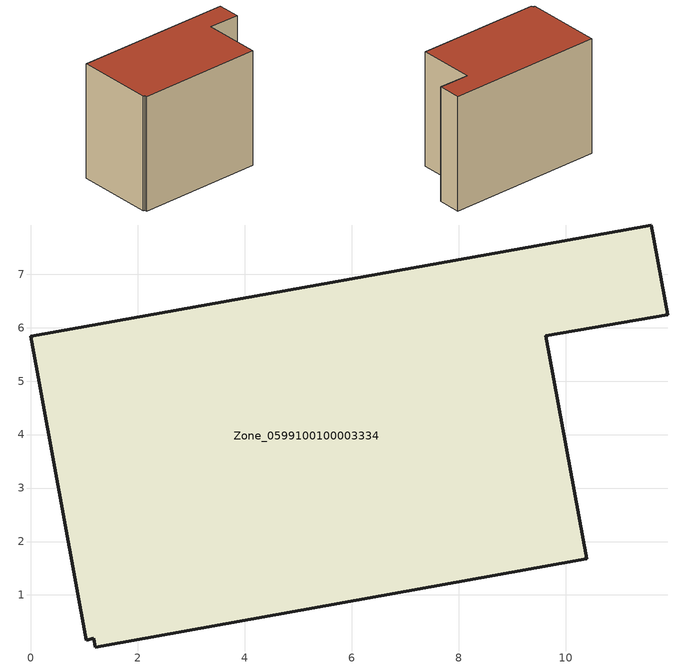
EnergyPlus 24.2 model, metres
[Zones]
Zone_0599100100003334
 floor ground (C_G): 1.21,0.03 1.17,0.19 1.03,0.15 0,5.84 11.6,7.92 11.9,6.24 9.63,5.84 10.39,1.68 z0
 wall outside (C_F): 9.63,5.84 11.9,6.24 11.6,7.92 0,5.84 1.03,0.15 1.17,0.19 1.21,0.03 10.39,1.68 9.63,5.84 z0:8.73
 roof outside (C_R): 1.17,0.19 1.21,0.03 10.39,1.68 9.63,5.84 11.9,6.24 11.6,7.92 0,5.84 1.03,0.15 z8.73
[BUILDING]
Pand.0599100100003334: North Axis=0; Terrain=City; Loads Convergence Tolerance Value=0.04; Temperature Convergence Tolerance Value=0.4; Solar Distribution=FullExterior; Maximum Number of Warmup Days=25; Minimum Number of Warmup Days=1
[Site:Location]
Rotterdam.The.Hague.AP_ZH_NLD Design_Conditions: Latitude=51.96; Longitude=4.45; Time Zone=1; Elevation=-4.5
[SITE:GROUNDTEMPERATURE:BUILDINGSURFACE]
18, 18, 18, 18, 18, 18, 18, 18, 18, 18, 18, 18
[MATERIAL] Thermal Absorptance=0.9; Solar Absorptance=0.7; Visible Absorptance=0.7
Name | Roughness | Thickness | Conductivity | Density | Specific Heat
G.TC.2006-2014 | MediumSmooth | 0.15 | 0.06 | 540 | 1210
F.TC.2006-2014 | Rough | 0.3 | 0.12 | 1920 | 840
R.TC.2006-2014 | MediumRough | 0.2 | 0.08 | 1500 | 1000
[CONSTRUCTION]
C_G: G.TC.2006-2014
C_F: F.TC.2006-2014
C_R: R.TC.2006-2014
[ZONE]
Zone_0599100100003334: Type=1; Multiplier=1; Ceiling Height=Autocalculate; Volume=Autocalculate; Floor Area=autocalculate; Part of Total Floor Area=Yes
[ZONEINFILTRATION:DESIGNFLOWRATE]
Infil_Zone_0599100100003334: Zone or ZoneList or Space or SpaceList=Zone_0599100100003334; Schedule=AlwaysOn; Design Flow Rate Calculation Method=Flow/Area; Flow Rate per Floor Area=0.0015; Constant Term Coefficient=1; Temperature Term Coefficient=0; Velocity Term Coefficient=0; Velocity Squared Term Coefficient=0
[HVACTEMPLATE:ZONE:IDEALLOADSAIRSYSTEM]
Zone_0599100100003334: Maximum Heating Supply Air Temperature=50; Minimum Cooling Supply Air Temperature=13; Maximum Heating Supply Air Humidity Ratio=0.0156; Minimum Cooling Supply Air Humidity Ratio=0.0077; Heating Limit=NoLimit; Cooling Limit=NoLimit; Dehumidification Control Type=ConstantSensibleHeatRatio; Cooling Sensible Heat Ratio=0.7; Dehumidification Setpoint=60; Humidification Control Type=None; Humidification Setpoint=30; Outdoor Air Method=None; Outdoor Air Flow Rate per Person=0.00944; Outdoor Air Flow Rate per Zone Floor Area=0; Outdoor Air Flow Rate per Zone=0; Demand Controlled Ventilation Type=None; Outdoor Air Economizer Type=NoEconomizer; Heat Recovery Type=None; Sensible Heat Recovery Effectiveness=0.7; Latent Heat Recovery Effectiveness=0.65
[ZONECONTROL:THERMOSTAT]
ThermostatControl_Zone_0599100100003334: Zone or ZoneList=Zone_0599100100003334; Control Type Schedule=DualSetpointControlType; Control 1=Thermostat_Zone_0599100100003334; Temperature Difference Between Cutout And Setpoint=0
[THERMOSTATSETPOINT:DUALSETPOINT]
Thermostat_Zone_0599100100003334: Heating Setpoint Temperature Schedule=HeatingSetpoint_Zone_0599100100003334; Cooling Setpoint Temperature Schedule=CoolingSetpoint_Zone_0599100100003334
[SCHEDULE:COMPACT]
HeatingSetpoint_Zone_0599100100003334: Through: 12/31, For: AllDays, Until: 24:00, 21
CoolingSetpoint_Zone_0599100100003334: Through: 12/31, For: AllDays, Until: 24:00, 24
DualSetpointControlType: Through: 12/31, For: AllDays, Until: 24:00, 4
AlwaysOn: Through: 12/31, For: AllDays, Until: 24:00, 1
